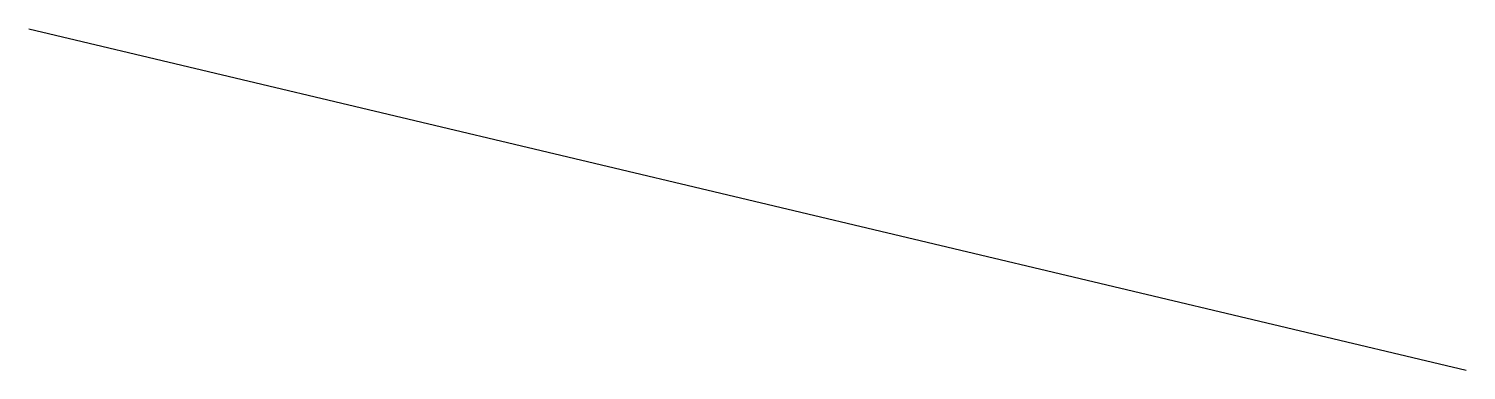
# Model space of a CAD drawing. Header units: inches. Extents: x 1.21 to 4.26, y 8.01 to 8.73.
import ezdxf

# ---------------------------------------------------------------- set-up
doc = ezdxf.new("R2010")
doc.units = ezdxf.units.IN
doc.layers.get('0').update_dxf_attribs({"linetype": 'CONTINUOUS'})

msp = doc.modelspace()

# ---------------------------------------------------------------- linework, layer by layer
at = {"color": 0, "linetype": 'CONTINUOUS'}
msp.add_line((1.2063, 8.7327), (4.2627, 8.0068), dxfattribs=at)

doc.saveas('drawing.dxf')
